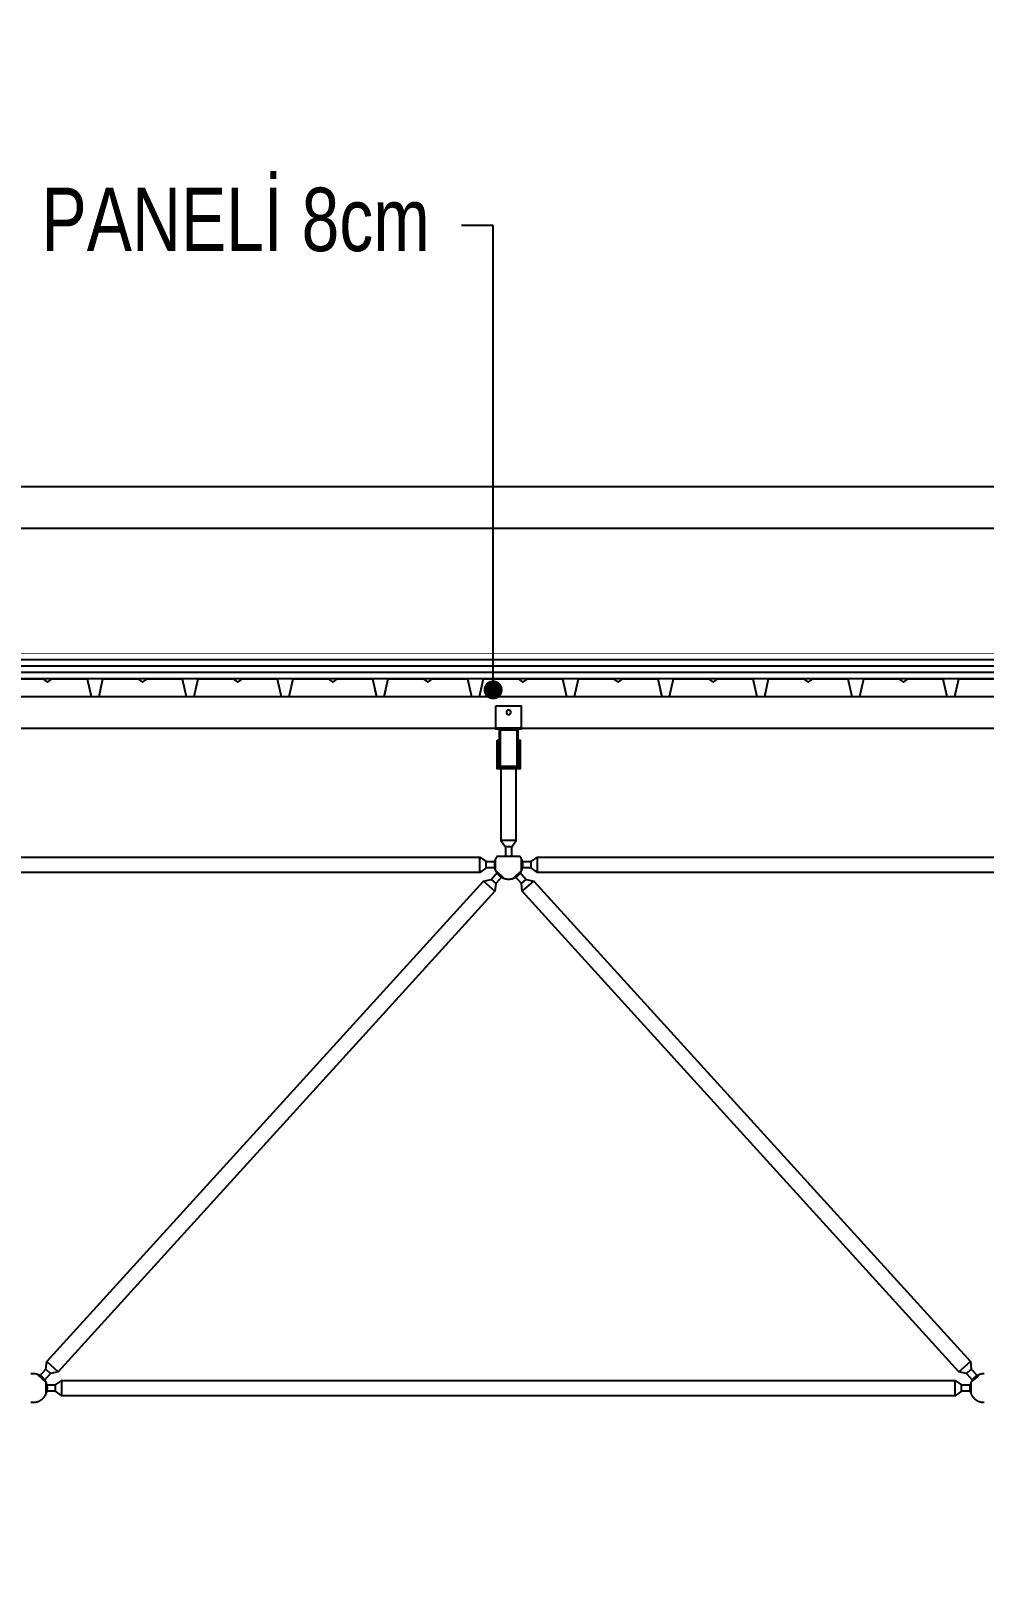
# Model space of a CAD drawing. Header units: centimetres. Extents: x 26569 to 160723, y -3143 to 14565.
# Drawn here: x 106107 to 106407.7, y -1038.5 to -550.6 of the extents above; entities that cross this region are included whole.
import ezdxf
from ezdxf import colors
from ezdxf.entities.mleader import LeaderData, LeaderLine
from ezdxf.math import Vec2, Vec3

# ---------------------------------------------------------------- set-up
doc = ezdxf.new("R2010")
doc.units = ezdxf.units.CM
doc.header["$LTSCALE"] = 100
for name, color, linetype in [('A-ANNO-DIMS', 187, 'Continuous'), ('A-ELEV-02', 253, 'Continuous'), ('A-ELEV-04', 250, 'Continuous'), ('A-WALL-INSL', 249, 'Continuous'), ('A-WALL-SNWPNL', 200, 'Continuous'), ('S-STEL', 3, 'Continuous')]:
    doc.layers.add(name, color=color, linetype=linetype)
doc.styles.add('Fields_100', font='act_simplex.shx', dxfattribs={"width": 0.8, "height": 20})
doc.linetypes.add('BATTING', pattern='A,0.00254,-2.54,[134,ltypeshp.shx,S=2.54,R=0,X=-2.54,Y=0],-5.08,[134,ltypeshp.shx,S=2.54,R=180,X=2.54,Y=0],-2.54', length=10.16254)
doc.dimstyles.new('FIELDS_100', dxfattribs={"dimscale": 0, "dimtxt": 20, "dimasz": 5, "dimexe": 5, "dimexo": 5, "dimgap": 5, "dimtad": 0, "dimdec": 0, "dimzin": 0, "dimdsep": 46, "dimtxsty": 'Fields_100', "dimblk": 'DOT', "dimcen": 0.09, "dimclrt": 50, "dimadec": 0, "dimazin": 0, "dimtfac": 1, "dimtdec": 0, "dimtix": 1, "dimtofl": 0, "dimtmove": 1, "dimatfit": 3, "dimfxl": 5, "dimfxlon": 1, "dimtolj": 1, "dimtzin": 0, "dimarcsym": 0})

# ---------------------------------------------------------------- blocks, each defined once
blk = doc.blocks.new('_Dot')
at = {"color": 0, "linetype": 'ByBlock', "lineweight": -2}
blk.add_line((-0.5, 0), (-1, 0), dxfattribs=at)
at = {"color": 0, "linetype": 'ByBlock', "const_width": 0.5}
blk.add_lwpolyline([(-0.25, 0, 1), (0.25, 0, 1)], format="xyb", close=True, dxfattribs=at)
blk = doc.blocks.new('*D473')
at = {"layer": 'A-ANNO-DIMS', "color": 0, "lineweight": -2, "transparency": 16777216}
for p, q in [((104907.73, -198.45), (104907.73, -188.45)), ((106707.73, -198.45), (106707.73, -188.45)), ((104912.73, -193.45), (105776.06, -193.45)), ((106702.73, -193.45), (105839.4, -193.45))]:
    blk.add_line(p, q, dxfattribs=at)
at = {"layer": 'DEFPOINTS', "color": 0, "transparency": 16777216}
for p in [(106707.73, -193.45), (104907.73, -1038.45), (106707.73, -1038.45)]:
    blk.add_point(p, dxfattribs=at)
at = {"layer": 'A-ANNO-DIMS', "color": 0, "lineweight": -2, "transparency": 16777216, "xscale": 5, "yscale": 5, "zscale": 5, "rotation": 180}
blk.add_blockref('_Dot', (104907.73, -193.45), dxfattribs=at)
at = {"layer": 'A-ANNO-DIMS', "color": 0, "lineweight": -2, "transparency": 16777216, "xscale": 5, "yscale": 5, "zscale": 5}
blk.add_blockref('_Dot', (106707.73, -193.45), dxfattribs=at)
at = {"layer": 'A-ANNO-DIMS', "color": 50, "transparency": 16777216, "insert": (105807.73, -193.45), "char_height": 20, "attachment_point": 5, "style": 'Fields_100'}
blk.add_mtext('\\A1;1800', dxfattribs=at)

msp = doc.modelspace()

# ---------------------------------------------------------------- linework, layer by layer
at = {"layer": 'A-ELEV-02'}
for points in [[(104855.23, -760.44), (113852.73, -760.44)], [(104855.23, -770.44), (113852.73, -770.44)], [(106261.73, -770.44), (106253.73, -770.44)], [(106254.13, -776.04), (106254.63, -776.04)], [(106254.13, -777.44), (106254.63, -777.44)], [(106260.83, -776.04), (106261.33, -776.04)], [(106260.83, -777.44), (106261.33, -777.44)], [(106255.31, -783.24), (106255.31, -805.84), (106256.73, -807.84), (106256.73, -810.84)], [(106258.73, -810.84), (106258.73, -807.84), (106260.14, -805.84), (106260.14, -783.24)], [(106260.14, -805.84), (106255.31, -805.84)], [(106258.73, -807.84), (106256.73, -807.84)], [(105961.83, -812.54), (105964.83, -812.54), (105966.83, -811.13), (106248.63, -811.13), (106250.63, -812.54), (106253.63, -812.54)], [(106253.63, -814.54), (106250.63, -814.54), (106248.63, -815.96), (105966.83, -815.96), (105964.83, -814.54), (105961.83, -814.54)], [(106248.63, -815.96), (106248.63, -811.13)], [(106250.63, -814.54), (106250.63, -812.54)], [(106254.13, -810.84), (106254.04, -810.96), (106253.96, -811.09), (106253.88, -811.22), (106253.8, -811.35), (106253.73, -811.48), (106253.66, -811.62), (106253.6, -811.76), (106253.54, -811.91), (106253.48, -812.05), (106253.46, -812.13), (106253.43, -812.2), (106253.41, -812.28), (106253.39, -812.36), (106253.37, -812.43), (106253.35, -812.51), (106253.33, -812.59), (106253.32, -812.67), (106253.3, -812.74), (106253.29, -812.82), (106253.28, -812.9), (106253.27, -812.98), (106253.26, -813.06), (106253.25, -813.14), (106253.24, -813.22), (106253.24, -813.3), (106253.23, -813.38), (106253.23, -813.46), (106253.23, -813.54), (106253.23, -813.62), (106253.23, -813.7), (106253.24, -813.78), (106253.24, -813.86), (106253.25, -813.94), (106253.25, -814.01), (106253.26, -814.09), (106253.27, -814.17), (106253.29, -814.25), (106253.31, -814.4), (106253.35, -814.56), (106253.38, -814.71), (106253.43, -814.86), (106253.47, -815), (106253.52, -815.14), (106253.58, -815.29), (106253.64, -815.42), (106253.71, -815.56), (106253.77, -815.69), (106253.85, -815.82), (106253.93, -815.95), (106254.01, -816.07), (106254.1, -816.2), (106254.19, -816.32), (106254.29, -816.44), (106254.39, -816.56), (106254.5, -816.68), (106254.55, -816.73), (106254.61, -816.79), (106254.67, -816.84), (106254.73, -816.9), (106254.79, -816.95), (106254.85, -817), (106254.91, -817.05), (106254.97, -817.1), (106255.03, -817.15), (106255.1, -817.19), (106255.16, -817.24), (106255.23, -817.29), (106255.3, -817.33), (106255.36, -817.37), (106255.43, -817.41), (106255.5, -817.45), (106255.57, -817.49), (106255.64, -817.53), (106255.71, -817.57), (106255.78, -817.6), (106255.86, -817.64), (106255.93, -817.67), (106256, -817.7), (106256.08, -817.73), (106256.15, -817.76), (106256.22, -817.78), (106256.3, -817.81), (106256.37, -817.83), (106256.52, -817.88), (106256.67, -817.92), (106256.83, -817.95), (106256.98, -817.98), (106257.13, -818), (106257.28, -818.02), (106257.43, -818.03), (106257.58, -818.04), (106257.73, -818.04), (106257.88, -818.04), (106258.03, -818.03), (106258.18, -818.02), (106258.33, -818), (106258.48, -817.98), (106258.63, -817.95), (106258.79, -817.92), (106258.94, -817.88), (106259.09, -817.83), (106259.16, -817.81), (106259.24, -817.78), (106259.31, -817.76), (106259.38, -817.73), (106259.46, -817.7), (106259.53, -817.67), (106259.6, -817.64), (106259.68, -817.6), (106259.75, -817.57), (106259.82, -817.53), (106259.89, -817.49), (106259.96, -817.45), (106260.03, -817.41), (106260.1, -817.37), (106260.16, -817.33), (106260.23, -817.29), (106260.3, -817.24), (106260.36, -817.19), (106260.43, -817.15), (106260.49, -817.1), (106260.55, -817.05), (106260.61, -817), (106260.67, -816.95), (106260.73, -816.9), (106260.79, -816.84), (106260.85, -816.79), (106260.91, -816.73), (106260.96, -816.68), (106261.07, -816.56), (106261.17, -816.44), (106261.27, -816.32), (106261.36, -816.2), (106261.45, -816.07), (106261.53, -815.95), (106261.61, -815.82), (106261.69, -815.69), (106261.75, -815.56), (106261.82, -815.42), (106261.88, -815.29), (106261.94, -815.14), (106261.99, -815), (106262.03, -814.86), (106262.08, -814.71), (106262.11, -814.56), (106262.15, -814.4), (106262.17, -814.25), (106262.19, -814.17), (106262.2, -814.09), (106262.21, -814.01), (106262.21, -813.94), (106262.22, -813.86), (106262.22, -813.78), (106262.23, -813.7), (106262.23, -813.62), (106262.23, -813.54), (106262.23, -813.46), (106262.23, -813.38), (106262.22, -813.3), (106262.22, -813.22), (106262.21, -813.14), (106262.2, -813.06), (106262.19, -812.98), (106262.18, -812.9), (106262.17, -812.82), (106262.16, -812.74), (106262.14, -812.67), (106262.13, -812.59), (106262.11, -812.51), (106262.09, -812.43), (106262.07, -812.36), (106262.05, -812.28), (106262.03, -812.2), (106262, -812.13), (106261.98, -812.05), (106261.92, -811.91), (106261.86, -811.76), (106261.8, -811.62), (106261.73, -811.48), (106261.66, -811.35), (106261.58, -811.22), (106261.5, -811.09), (106261.42, -810.96), (106261.33, -810.84)], [(106253.63, -815.4), (106253.63, -811.69)], [(106254.13, -810.84), (106261.33, -810.84)], [(106261.83, -812.54), (106264.83, -812.54), (106266.83, -811.13), (106548.63, -811.13), (106550.63, -812.54), (106553.63, -812.54)], [(106261.83, -815.4), (106261.83, -811.69)], [(106553.63, -814.54), (106550.63, -814.54), (106548.63, -815.96), (106266.83, -815.96), (106264.83, -814.54), (106261.83, -814.54)], [(106264.83, -814.54), (106264.83, -812.54)], [(106266.83, -815.96), (106266.83, -811.13)], [(106249.82, -818.65), (106253.4, -821.9)], [(106252.21, -818.12), (106253.69, -819.47)], [(106253.6, -815.33), (106256.34, -817.83)], [(106259.12, -817.83), (106261.86, -815.33)], [(106261.77, -819.47), (106263.25, -818.12)], [(106262.06, -821.9), (106265.64, -818.65)], [(106112.06, -970.19), (106115.64, -973.43)], [(106399.82, -973.43), (106403.4, -970.19)], [(106107.02, -982.99), (106107.12, -983), (106107.22, -983.02), (106107.33, -983.03), (106107.43, -983.03), (106107.53, -983.04), (106107.63, -983.04), (106107.73, -983.04), (106107.83, -983.04), (106107.93, -983.04), (106108.03, -983.03), (106108.13, -983.03), (106108.24, -983.02), (106108.34, -983), (106108.44, -982.99), (106108.55, -982.97), (106108.65, -982.95), (106108.76, -982.92), (106108.86, -982.9), (106108.97, -982.87), (106109.07, -982.84), (106109.18, -982.8), (106109.28, -982.77), (106109.39, -982.73), (106109.49, -982.69), (106109.59, -982.64), (106109.7, -982.59), (106109.8, -982.54), (106109.9, -982.49), (106110, -982.43), (106110.1, -982.37), (106110.19, -982.31), (106110.29, -982.25), (106110.38, -982.18), (106110.48, -982.11), (106110.57, -982.04), (106110.66, -981.96), (106110.74, -981.89), (106110.83, -981.81), (106110.91, -981.73), (106110.99, -981.64), (106111.07, -981.56), (106111.15, -981.47), (106111.22, -981.38), (106111.3, -981.29), (106111.37, -981.2), (106111.43, -981.1), (106111.5, -981.01), (106111.56, -980.91), (106111.62, -980.81), (106111.67, -980.71), (106111.73, -980.61), (106111.78, -980.51), (106111.83, -980.41), (106111.87, -980.3), (106111.91, -980.2), (106111.95, -980.1), (106111.99, -979.99), (106112.02, -979.89), (106112.06, -979.78), (106112.08, -979.68), (106112.11, -979.57), (106112.13, -979.47), (106112.15, -979.36), (106112.17, -979.26), (106112.19, -979.15), (106112.2, -979.05), (106112.21, -978.95), (106112.22, -978.85), (106112.23, -978.74), (106112.23, -978.64), (106112.23, -978.54), (106112.23, -978.44), (106112.23, -978.34), (106112.22, -978.24), (106112.21, -978.14), (106112.2, -978.04), (106112.19, -977.93), (106112.17, -977.83), (106112.15, -977.72), (106112.13, -977.62), (106112.11, -977.52), (106112.08, -977.41), (106112.06, -977.31), (106112.02, -977.2), (106111.99, -977.1), (106111.95, -976.99), (106111.91, -976.89), (106111.87, -976.78), (106111.83, -976.68), (106111.78, -976.58), (106111.73, -976.48), (106111.67, -976.38), (106111.62, -976.28), (106111.56, -976.18), (106111.5, -976.08), (106111.43, -975.99), (106111.37, -975.89), (106111.3, -975.8), (106111.22, -975.71), (106111.15, -975.62), (106111.07, -975.53), (106110.99, -975.45), (106110.91, -975.36), (106110.83, -975.28), (106110.74, -975.2), (106110.66, -975.12), (106110.57, -975.05), (106110.48, -974.98), (106110.38, -974.91), (106110.29, -974.84), (106110.19, -974.78), (106110.1, -974.72), (106110, -974.66), (106109.9, -974.6), (106109.8, -974.55), (106109.7, -974.5), (106109.59, -974.45), (106109.49, -974.4), (106109.39, -974.36), (106109.28, -974.32), (106109.18, -974.28), (106109.07, -974.25), (106108.97, -974.22), (106108.86, -974.19), (106108.76, -974.16), (106108.65, -974.14), (106108.55, -974.12), (106108.44, -974.1), (106108.34, -974.09), (106108.24, -974.07), (106108.13, -974.06), (106108.03, -974.05), (106107.93, -974.05), (106107.83, -974.04), (106107.73, -974.04), (106107.63, -974.04), (106107.53, -974.05), (106107.43, -974.05), (106107.33, -974.06), (106107.22, -974.07), (106107.12, -974.09), (106107.02, -974.1)], [(106109.12, -974.26), (106111.86, -976.76)], [(106111.77, -972.62), (106113.25, -973.96)], [(106402.21, -973.96), (106403.69, -972.62)], [(106407.73, -974.04), (106407.63, -974.04), (106407.53, -974.05), (106407.43, -974.05), (106407.33, -974.06), (106407.22, -974.07), (106407.12, -974.09), (106407.02, -974.1), (106406.91, -974.12), (106406.81, -974.14), (106406.7, -974.16), (106406.6, -974.19), (106406.49, -974.22), (106406.39, -974.25), (106406.28, -974.28), (106406.18, -974.32), (106406.07, -974.36), (106405.97, -974.4), (106405.87, -974.45), (106405.76, -974.5), (106405.66, -974.55), (106405.56, -974.6), (106405.46, -974.66), (106405.36, -974.72), (106405.27, -974.78), (106405.17, -974.84), (106405.08, -974.91), (106404.98, -974.98), (106404.89, -975.05), (106404.8, -975.12), (106404.72, -975.2), (106404.63, -975.28), (106404.55, -975.36), (106404.47, -975.45), (106404.39, -975.53), (106404.31, -975.62), (106404.24, -975.71), (106404.16, -975.8), (106404.09, -975.89), (106404.03, -975.99), (106403.96, -976.08), (106403.9, -976.18), (106403.84, -976.28), (106403.79, -976.38), (106403.73, -976.48), (106403.68, -976.58), (106403.63, -976.68), (106403.59, -976.78), (106403.55, -976.89), (106403.51, -976.99), (106403.47, -977.1), (106403.44, -977.2), (106403.4, -977.31), (106403.37, -977.41), (106403.35, -977.52), (106403.33, -977.62), (106403.31, -977.72), (106403.29, -977.83), (106403.27, -977.93), (106403.26, -978.04), (106403.25, -978.14), (106403.24, -978.24), (106403.23, -978.34), (106403.23, -978.44), (106403.23, -978.54), (106403.23, -978.64), (106403.23, -978.74), (106403.24, -978.85), (106403.25, -978.95), (106403.26, -979.05), (106403.27, -979.15), (106403.29, -979.26), (106403.31, -979.36), (106403.33, -979.47), (106403.35, -979.57), (106403.37, -979.68), (106403.4, -979.78), (106403.44, -979.89), (106403.47, -979.99), (106403.51, -980.1), (106403.55, -980.2), (106403.59, -980.3), (106403.63, -980.41), (106403.68, -980.51), (106403.73, -980.61), (106403.79, -980.71), (106403.84, -980.81), (106403.9, -980.91), (106403.96, -981.01), (106404.03, -981.1), (106404.09, -981.2), (106404.16, -981.29), (106404.24, -981.38), (106404.31, -981.47), (106404.39, -981.56), (106404.47, -981.64), (106404.55, -981.73), (106404.63, -981.81), (106404.72, -981.89), (106404.8, -981.96), (106404.89, -982.04), (106404.98, -982.11), (106405.08, -982.18), (106405.17, -982.25), (106405.27, -982.31), (106405.36, -982.37), (106405.46, -982.43), (106405.56, -982.49), (106405.66, -982.54), (106405.76, -982.59), (106405.87, -982.64), (106405.97, -982.69), (106406.07, -982.73), (106406.18, -982.77), (106406.28, -982.8), (106406.39, -982.84), (106406.49, -982.87), (106406.6, -982.9), (106406.7, -982.92), (106406.81, -982.95), (106406.91, -982.97), (106407.02, -982.99), (106407.12, -983), (106407.22, -983.02), (106407.33, -983.03), (106407.43, -983.03), (106407.53, -983.04), (106407.63, -983.04), (106407.73, -983.04)], [(106403.6, -976.76), (106406.34, -974.26)], [(106111.83, -977.54), (106114.83, -977.54), (106116.83, -976.13), (106398.63, -976.13), (106400.63, -977.54), (106403.63, -977.54)], [(106111.83, -980.4), (106111.83, -976.69)], [(106403.63, -979.54), (106400.63, -979.54), (106398.63, -980.96), (106116.83, -980.96), (106114.83, -979.54), (106111.83, -979.54)], [(106114.83, -979.54), (106114.83, -977.54)], [(106116.83, -980.96), (106116.83, -976.13)], [(106398.63, -980.96), (106398.63, -976.13)], [(106400.63, -979.54), (106400.63, -977.54)], [(106403.63, -980.4), (106403.63, -976.69)]]:
    msp.add_lwpolyline(points, dxfattribs=at)
for points in [[(106253.73, -763.44), (106261.73, -763.44), (106261.73, -770.74), (106253.73, -770.74)], [(106258.43, -765.44), (106258.43, -765.43), (106258.43, -765.41), (106258.43, -765.4), (106258.43, -765.38), (106258.43, -765.36), (106258.42, -765.35), (106258.42, -765.33), (106258.42, -765.32), (106258.42, -765.3), (106258.41, -765.28), (106258.41, -765.27), (106258.4, -765.25), (106258.4, -765.23), (106258.39, -765.22), (106258.39, -765.2), (106258.38, -765.19), (106258.37, -765.17), (106258.37, -765.15), (106258.36, -765.14), (106258.35, -765.12), (106258.34, -765.11), (106258.33, -765.09), (106258.33, -765.08), (106258.32, -765.06), (106258.31, -765.05), (106258.3, -765.03), (106258.28, -765.02), (106258.27, -765), (106258.26, -764.99), (106258.25, -764.98), (106258.24, -764.96), (106258.22, -764.95), (106258.21, -764.94), (106258.2, -764.92), (106258.19, -764.91), (106258.17, -764.9), (106258.16, -764.89), (106258.14, -764.88), (106258.13, -764.87), (106258.11, -764.86), (106258.1, -764.85), (106258.08, -764.84), (106258.07, -764.83), (106258.05, -764.82), (106258.04, -764.81), (106258.02, -764.81), (106258, -764.8), (106257.99, -764.79), (106257.97, -764.79), (106257.96, -764.78), (106257.94, -764.78), (106257.92, -764.77), (106257.91, -764.77), (106257.89, -764.76), (106257.87, -764.76), (106257.86, -764.76), (106257.84, -764.75), (106257.82, -764.75), (106257.81, -764.75), (106257.79, -764.75), (106257.78, -764.75), (106257.76, -764.74), (106257.75, -764.74), (106257.73, -764.74), (106257.71, -764.74), (106257.7, -764.74), (106257.68, -764.75), (106257.67, -764.75), (106257.65, -764.75), (106257.63, -764.75), (106257.62, -764.75), (106257.6, -764.76), (106257.59, -764.76), (106257.57, -764.76), (106257.55, -764.77), (106257.54, -764.77), (106257.52, -764.78), (106257.5, -764.78), (106257.49, -764.79), (106257.47, -764.79), (106257.46, -764.8), (106257.44, -764.81), (106257.42, -764.81), (106257.41, -764.82), (106257.39, -764.83), (106257.38, -764.84), (106257.36, -764.85), (106257.35, -764.86), (106257.33, -764.87), (106257.32, -764.88), (106257.3, -764.89), (106257.29, -764.9), (106257.27, -764.91), (106257.26, -764.92), (106257.25, -764.94), (106257.23, -764.95), (106257.22, -764.96), (106257.21, -764.98), (106257.2, -764.99), (106257.19, -765), (106257.18, -765.02), (106257.16, -765.03), (106257.15, -765.05), (106257.14, -765.06), (106257.13, -765.08), (106257.13, -765.09), (106257.12, -765.11), (106257.11, -765.12), (106257.1, -765.14), (106257.09, -765.15), (106257.09, -765.17), (106257.08, -765.19), (106257.07, -765.2), (106257.07, -765.22), (106257.06, -765.23), (106257.06, -765.25), (106257.05, -765.27), (106257.05, -765.28), (106257.04, -765.3), (106257.04, -765.32), (106257.04, -765.33), (106257.04, -765.35), (106257.03, -765.36), (106257.03, -765.38), (106257.03, -765.4), (106257.03, -765.41), (106257.03, -765.43), (106257.03, -765.44), (106257.03, -765.46), (106257.03, -765.47), (106257.03, -765.49), (106257.03, -765.51), (106257.03, -765.52), (106257.04, -765.54), (106257.04, -765.55), (106257.04, -765.57), (106257.04, -765.59), (106257.05, -765.6), (106257.05, -765.62), (106257.06, -765.64), (106257.06, -765.65), (106257.07, -765.67), (106257.07, -765.69), (106257.08, -765.7), (106257.09, -765.72), (106257.09, -765.73), (106257.1, -765.75), (106257.11, -765.77), (106257.12, -765.78), (106257.13, -765.8), (106257.13, -765.81), (106257.14, -765.83), (106257.15, -765.84), (106257.16, -765.86), (106257.18, -765.87), (106257.19, -765.88), (106257.2, -765.9), (106257.21, -765.91), (106257.22, -765.93), (106257.23, -765.94), (106257.25, -765.95), (106257.26, -765.96), (106257.27, -765.98), (106257.29, -765.99), (106257.3, -766), (106257.32, -766.01), (106257.33, -766.02), (106257.35, -766.03), (106257.36, -766.04), (106257.38, -766.05), (106257.39, -766.06), (106257.41, -766.07), (106257.42, -766.07), (106257.44, -766.08), (106257.46, -766.09), (106257.47, -766.09), (106257.49, -766.1), (106257.5, -766.11), (106257.52, -766.11), (106257.54, -766.12), (106257.55, -766.12), (106257.57, -766.13), (106257.59, -766.13), (106257.6, -766.13), (106257.62, -766.13), (106257.63, -766.14), (106257.65, -766.14), (106257.67, -766.14), (106257.68, -766.14), (106257.7, -766.14), (106257.71, -766.14), (106257.73, -766.14), (106257.75, -766.14), (106257.76, -766.14), (106257.78, -766.14), (106257.79, -766.14), (106257.81, -766.14), (106257.82, -766.14), (106257.84, -766.13), (106257.86, -766.13), (106257.87, -766.13), (106257.89, -766.13), (106257.91, -766.12), (106257.92, -766.12), (106257.94, -766.11), (106257.96, -766.11), (106257.97, -766.1), (106257.99, -766.09), (106258, -766.09), (106258.02, -766.08), (106258.04, -766.07), (106258.05, -766.07), (106258.07, -766.06), (106258.08, -766.05), (106258.1, -766.04), (106258.11, -766.03), (106258.13, -766.02), (106258.14, -766.01), (106258.16, -766), (106258.17, -765.99), (106258.19, -765.98), (106258.2, -765.96), (106258.21, -765.95), (106258.22, -765.94), (106258.24, -765.93), (106258.25, -765.91), (106258.26, -765.9), (106258.27, -765.88), (106258.28, -765.87), (106258.3, -765.86), (106258.31, -765.84), (106258.32, -765.83), (106258.33, -765.81), (106258.33, -765.8), (106258.34, -765.78), (106258.35, -765.77), (106258.36, -765.75), (106258.37, -765.73), (106258.37, -765.72), (106258.38, -765.7), (106258.39, -765.69), (106258.39, -765.67), (106258.4, -765.65), (106258.4, -765.64), (106258.41, -765.62), (106258.41, -765.6), (106258.42, -765.59), (106258.42, -765.57), (106258.42, -765.55), (106258.42, -765.54), (106258.43, -765.52), (106258.43, -765.51), (106258.43, -765.49), (106258.43, -765.47), (106258.43, -765.46)], [(106254.13, -774.24), (106254.63, -774.24), (106254.63, -782.74), (106260.83, -782.74), (106260.83, -774.24), (106261.33, -774.24), (106261.33, -783.24), (106254.13, -783.24)], [(106109.75, -974.84), (106111.77, -972.62), (106112.06, -970.19), (106249.82, -818.65), (106252.21, -818.12), (106254.23, -815.9), (106255.71, -817.25), (106253.69, -819.47), (106253.4, -821.9), (106115.64, -973.43), (106113.25, -973.96), (106111.23, -976.18)], [(106404.23, -976.18), (106402.21, -973.96), (106399.82, -973.43), (106262.06, -821.9), (106261.77, -819.47), (106259.75, -817.25), (106261.23, -815.9), (106263.25, -818.12), (106265.64, -818.65), (106403.4, -970.19), (106403.69, -972.62), (106405.71, -974.84)]]:
    msp.add_lwpolyline(points, close=True, dxfattribs=at)
at = {"layer": 'A-ELEV-04'}
for p, q in [((122968.28, -694.3), (103052.48, -694.3)), ((104871.32, -707.43), (122929.69, -707.43))]:
    msp.add_line(p, q, dxfattribs=at)
at = {"layer": 'A-WALL-INSL', "ltscale": 0.002, "const_width": 0.2}
msp.add_lwpolyline([(122937.73, -746.94), (104865.23, -746.94)], dxfattribs=at)
at = {"layer": 'A-WALL-INSL', "linetype": 'BATTING', "ltscale": 0.002}
for points in [[(122937.73, -748.94), (104865.23, -748.94)], [(122937.73, -752.94), (104865.23, -752.94)]]:
    msp.add_lwpolyline(points, dxfattribs=at)
at = {"layer": 'A-WALL-INSL', "ltscale": 0.002}
for points in [[(122937.73, -750.94), (104865.23, -750.94)], [(122937.73, -754.94), (104865.23, -754.94)]]:
    msp.add_lwpolyline(points, dxfattribs=at)
at = {"layer": 'A-WALL-SNWPNL', "ltscale": 100}
for points in [[(106099.77, -754.94), (106110.77, -754.94), (106112.27, -755.94), (106113.77, -754.94), (106124.77, -754.94), (106126.02, -760.44), (106128.52, -760.44), (106128.96, -758.49)], [(106125.57, -758.49), (106126.02, -760.44), (106128.52, -760.44), (106129.77, -754.94), (106140.77, -754.94), (106142.27, -755.94), (106143.77, -754.94), (106154.77, -754.94), (106156.02, -760.44), (106158.52, -760.44), (106159.77, -754.94), (106170.77, -754.94), (106172.27, -755.94), (106173.77, -754.94), (106184.77, -754.94), (106186.02, -760.44), (106188.52, -760.44), (106189.77, -754.94), (106200.77, -754.94), (106202.27, -755.94), (106203.77, -754.94), (106214.77, -754.94), (106216.02, -760.44), (106218.52, -760.44), (106218.96, -758.49)], [(106215.57, -758.49), (106216.02, -760.44), (106218.52, -760.44), (106219.77, -754.94), (106230.77, -754.94), (106232.27, -755.94), (106233.77, -754.94), (106244.77, -754.94), (106246.02, -760.44), (106248.52, -760.44), (106249.77, -754.94), (106260.77, -754.94), (106262.27, -755.94), (106263.77, -754.94), (106274.77, -754.94), (106276.02, -760.44), (106278.52, -760.44), (106279.77, -754.94), (106290.77, -754.94), (106292.27, -755.94), (106293.77, -754.94), (106304.77, -754.94), (106306.02, -760.44), (106308.52, -760.44), (106308.96, -758.49)], [(106305.57, -758.49), (106306.02, -760.44), (106308.52, -760.44), (106309.77, -754.94), (106320.77, -754.94), (106322.27, -755.94), (106323.77, -754.94), (106334.77, -754.94), (106336.02, -760.44), (106338.52, -760.44), (106339.77, -754.94), (106350.77, -754.94), (106352.27, -755.94), (106353.77, -754.94), (106364.77, -754.94), (106366.02, -760.44), (106368.52, -760.44), (106369.77, -754.94), (106380.77, -754.94), (106382.27, -755.94), (106383.77, -754.94), (106394.77, -754.94), (106396.02, -760.44), (106398.52, -760.44), (106398.96, -758.49)], [(106395.57, -758.49), (106396.02, -760.44), (106398.52, -760.44), (106399.77, -754.94), (106410.77, -754.94)]]:
    msp.add_lwpolyline(points, dxfattribs=at)
at = {"layer": 'S-STEL'}
msp.add_lwpolyline([(106260.73, -782.74), (106260.73, -770.74), (106254.73, -770.74), (106254.73, -782.74)], dxfattribs=at)
msp.add_lwpolyline([(106260.43, -771.04), (106255.03, -771.04), (106255.03, -782.44), (106260.43, -782.44)], close=True, dxfattribs=at)

# ---------------------------------------------------------------- dimensions: what is measured, and where the dimension line sits
at = {"layer": 'A-ANNO-DIMS'}
dim = msp.add_linear_dim(base=(106707.73, -193.45), p1=(104907.73, -1038.45), p2=(106707.73, -1038.45), dimstyle='FIELDS_100', override={"dimscale": 1}, dxfattribs=at)
dim.commit()
dim.dimension.update_dxf_attribs({"geometry": '*D473', "text_midpoint": (105807.73, -193.45)})

# ---------------------------------------------------------------- leaders
ml = msp.add_multileader_mtext('Standard', dxfattribs=at)
ml.set_content('PVC MEMBRAN + PIR SANDWICH ÇATI PANELİ 8cm', color=50, style='Fields_100')
ml.set_leader_properties(color=256)
ml.set_arrow_properties(name='DOT')
ml.build(insert=Vec2(0, 0))
ml.multileader.update_dxf_attribs({"dogleg_length": 10, "arrow_head_size": 6})
ctx = ml.context
ctx.base_point, ctx.char_height, ctx.arrow_head_size, ctx.landing_gap_size, ctx.plane_origin = Vec3(105596.56, -611.92), 20, 6, 10, Vec3(106707.47, -656.66)
ctx.text_align_type = 2
notes = []
notes.append((ctx, [(0, (1, 1, 0), (106252.84, -611.92), (-1, 0), 10, [(0, [(106252.84, -758.39)], 0, [])])]))
ctx.mtext.insert, ctx.mtext.alignment, ctx.mtext.flow_direction = Vec3(106232.84, -600.02), 3, 5
for ctx, leaders in notes:
    for number, flags, end, landing, length, lines in leaders:
        leader = LeaderData()
        leader.index, (leader.has_last_leader_line, leader.has_dogleg_vector, leader.attachment_direction) = number, flags
        leader.last_leader_point, leader.dogleg_vector, leader.dogleg_length = Vec3(end), Vec3(landing), length
        for number, points, colour, breaks in lines:
            line = LeaderLine()
            line.index, line.vertices, line.color, line.breaks = number, Vec3.list(points), colors.encode_raw_color(colour), breaks
            leader.lines.append(line)
        ctx.leaders.append(leader)

doc.saveas('drawing.dxf')
